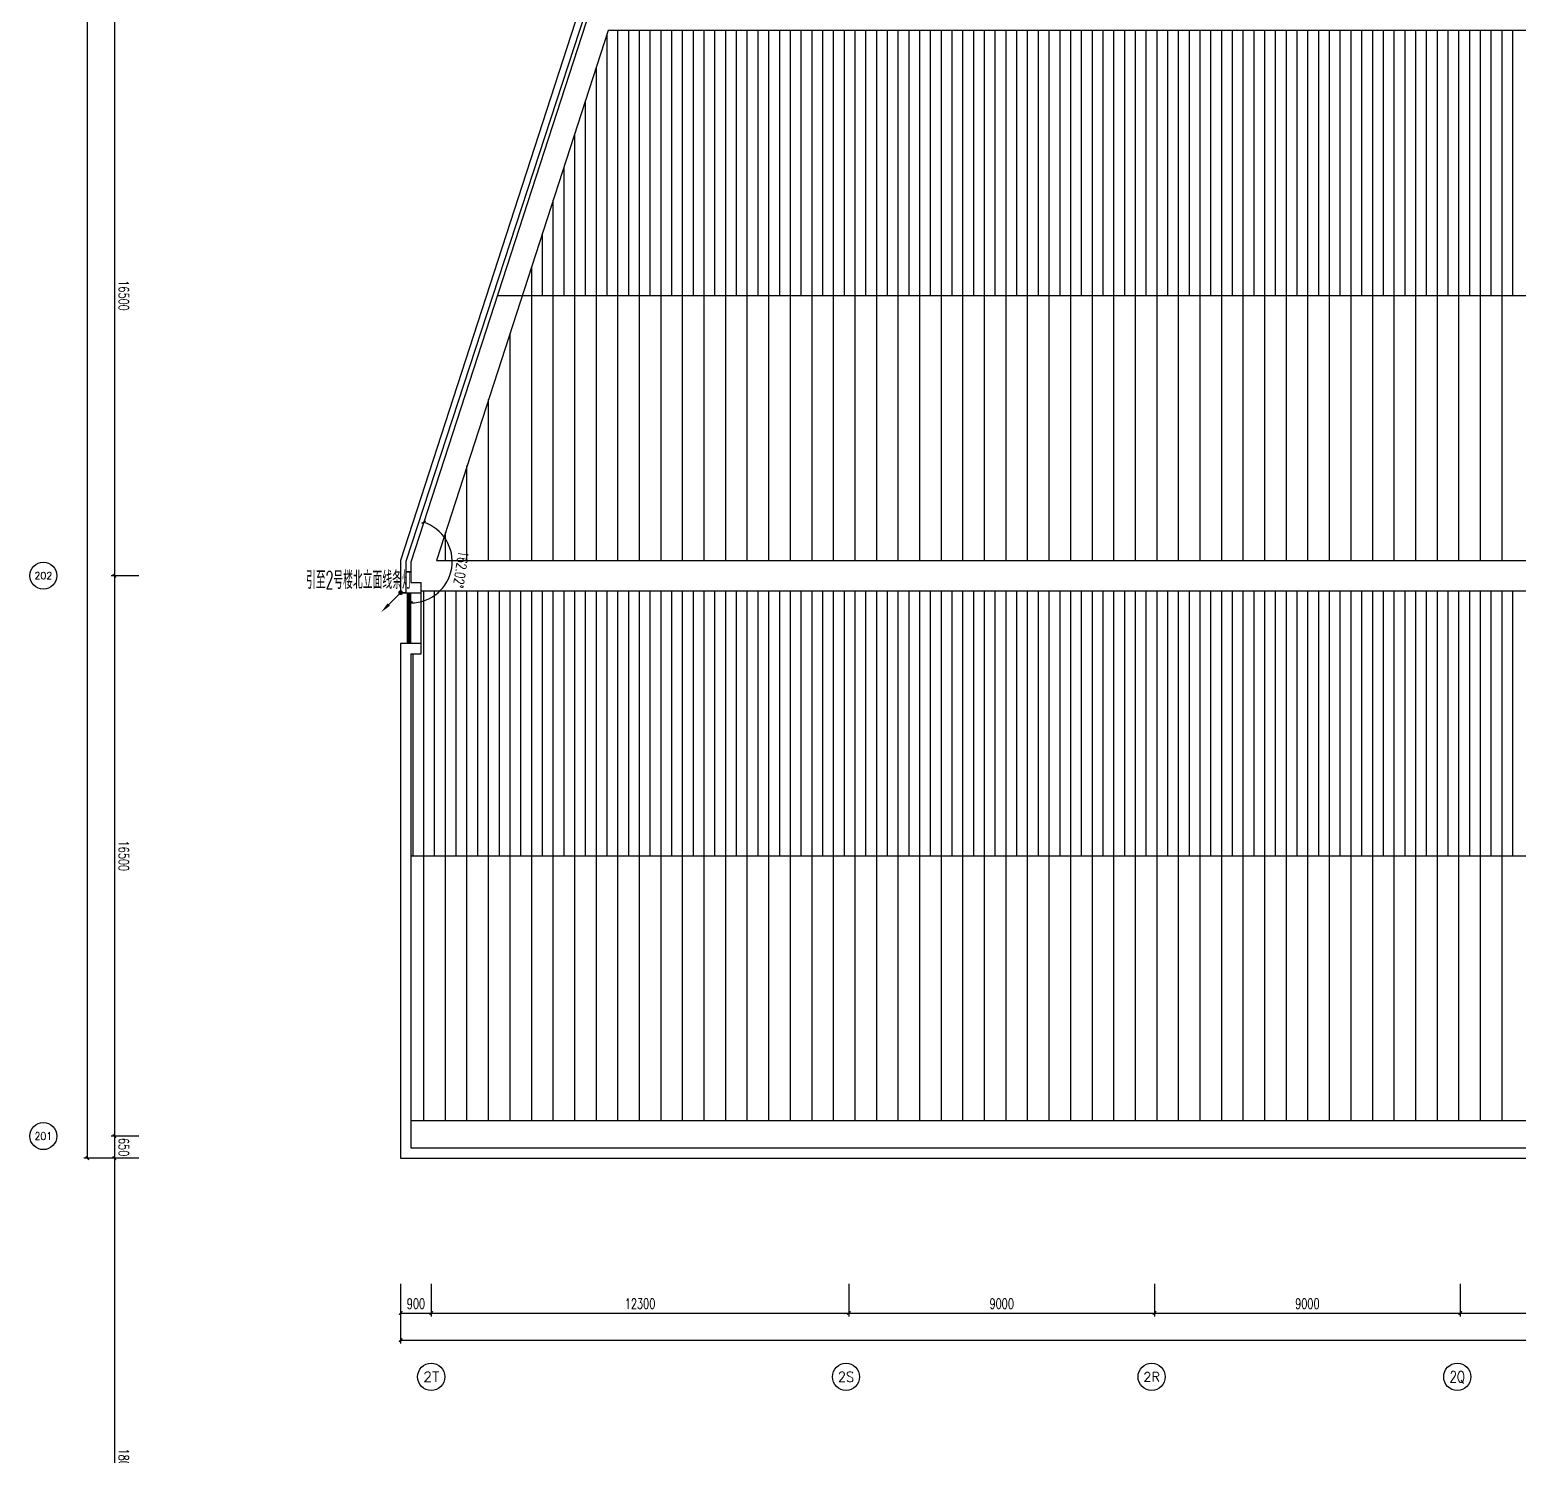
# Model space of a CAD drawing. Extents: x -474411 to 577939, y 0 to 1014176.
# Drawn here: x 203025 to 246856, y 630673 to 672646 of the extents above; entities that cross this region are included whole.
import ezdxf
from ezdxf.enums import TextEntityAlignment as Align

# ---------------------------------------------------------------- set-up
doc = ezdxf.new("R2010")
doc.units = 0
doc.header["$LTSCALE"] = 1000
doc.header["$MEASUREMENT"] = 0
doc.layers.get('Defpoints').update_dxf_attribs({"color": 210})
doc.layers.add('.灯具', color=3, linetype='Continuous', lineweight=25)
for name, color, linetype in [('A-AXIS-D', 1, 'Continuous'), ('A-AXIS-SYMB', 3, 'Continuous'), ('A-HATCH-2', 251, 'Continuous'), ('A-LIN-V', 9, 'Continuous'), ('A-SFCE', 30, 'Continuous'), ('A-WINDOW', 140, 'Continuous'), ('LWIRE', 4, 'Continuous'), ('PUB_TEXT', 7, 'Continuous'), ('照明-灯具', 3, 'Continuous')]:
    doc.layers.add(name, color=color, linetype=linetype)
doc.styles.add('_TCH_AXIS', font='COMPLEX', dxfattribs={"bigfont": 'GBCBIG'})
doc.styles.add('_TCH_DIM_T3', font='SIMPLEX', dxfattribs={"width": 0.705882, "bigfont": 'GBCBIG'})
doc.styles.add('_TEL_DIM', font='SIMPLEX', dxfattribs={"width": 0.8, "height": 3.5, "bigfont": 'HZTXT'})
doc.styles.get("Standard").update_dxf_attribs({"font": 'gbenor.shx', "bigfont": 'gbcbig.shx'})
doc.dimstyles.new('_TCH_ARCH&&100', dxfattribs={"dimtxt": 297.5, "dimasz": 100, "dimexe": 100, "dimexo": 100, "dimgap": 126.25, "dimtad": 1, "dimdec": 0, "dimzin": 0, "dimdsep": 46, "dimtxsty": '_TCH_DIM_T3', "dimblk": 'ARCHTICK', "dimcen": 0.09, "dimclrt": 7, "dimazin": 2, "dimtfac": 1, "dimtdec": 0, "dimtix": 1, "dimtmove": 2, "dimatfit": 3, "dimfxl": 0, "dimtolj": 1, "dimtzin": 0, "dimarcsym": 0})

# ---------------------------------------------------------------- blocks, each defined once
blk = doc.blocks.new('_ArchTick')
at = {"color": 0, "linetype": 'ByBlock', "const_width": 0.4}
blk.add_lwpolyline([(-0.5, -0.5), (0.5, 0.5)], dxfattribs=at)
blk = doc.blocks.new('*D725')
at = {"layer": 'A-AXIS-D', "color": 0, "lineweight": -2}
for p, q in [((206240, 639420), (205417, 639420)), ((205517, 639420), (205517, 621420)), ((206240, 621420), (205417, 621420))]:
    blk.add_line(p, q, dxfattribs=at)
at = {"layer": 'Defpoints', "color": 0}
for p in [(206340, 639420), (205517, 621420), (206340, 621420)]:
    blk.add_point(p, dxfattribs=at)
at = {"layer": 'A-AXIS-D', "color": 0, "lineweight": -2, "xscale": 100, "yscale": 100, "zscale": 100}
for p, rotation in [((205517, 639420), 90), ((205517, 621420), 270)]:
    blk.add_blockref('_ArchTick', p, dxfattribs=dict(at, rotation=rotation))
at = {"layer": 'A-AXIS-D', "color": 7, "insert": (205792, 630420), "char_height": 297.5, "attachment_point": 5, "rotation": 270, "style": '_TCH_DIM_T3'}
blk.add_mtext('\\A1;18000', dxfattribs=at)
blk = doc.blocks.new('*D726')
at = {"layer": 'A-AXIS-D', "color": 0, "lineweight": -2}
for p, q in [((206240, 640070), (205417, 640070)), ((205517, 640070), (205517, 639420)), ((206240, 639420), (205417, 639420))]:
    blk.add_line(p, q, dxfattribs=at)
at = {"layer": 'Defpoints', "color": 0}
for p in [(206340, 640070), (205517, 639420), (206340, 639420)]:
    blk.add_point(p, dxfattribs=at)
at = {"layer": 'A-AXIS-D', "color": 0, "lineweight": -2, "xscale": 100, "yscale": 100, "zscale": 100}
for p, rotation in [((205517, 640070), 90), ((205517, 639420), 270)]:
    blk.add_blockref('_ArchTick', p, dxfattribs=dict(at, rotation=rotation))
at = {"layer": 'A-AXIS-D', "color": 7, "insert": (205792, 639745), "char_height": 297.5, "attachment_point": 5, "rotation": 270, "style": '_TCH_DIM_T3'}
blk.add_mtext('\\A1;650', dxfattribs=at)
blk = doc.blocks.new('*D737')
at = {"layer": 'A-AXIS-D', "color": 0, "lineweight": -2}
for p, q in [((206240, 656570), (205417, 656570)), ((205517, 656570), (205517, 640070)), ((206240, 640070), (205417, 640070))]:
    blk.add_line(p, q, dxfattribs=at)
at = {"layer": 'Defpoints', "color": 0}
for p in [(206340, 656570), (205517, 640070), (206340, 640070)]:
    blk.add_point(p, dxfattribs=at)
at = {"layer": 'A-AXIS-D', "color": 0, "lineweight": -2, "xscale": 100, "yscale": 100, "zscale": 100}
for p, rotation in [((205517, 656570), 90), ((205517, 640070), 270)]:
    blk.add_blockref('_ArchTick', p, dxfattribs=dict(at, rotation=rotation))
at = {"layer": 'A-AXIS-D', "color": 7, "insert": (205792, 648320), "char_height": 297.5, "attachment_point": 5, "rotation": 270, "style": '_TCH_DIM_T3'}
blk.add_mtext('\\A1;16500', dxfattribs=at)
blk = doc.blocks.new('*D738')
at = {"layer": 'A-AXIS-D', "color": 0, "lineweight": -2}
for p, q in [((206240, 673070), (205417, 673070)), ((205517, 673070), (205517, 656570)), ((206240, 656570), (205417, 656570))]:
    blk.add_line(p, q, dxfattribs=at)
at = {"layer": 'Defpoints', "color": 0}
for p in [(206340, 673070), (205517, 656570), (206340, 656570)]:
    blk.add_point(p, dxfattribs=at)
at = {"layer": 'A-AXIS-D', "color": 0, "lineweight": -2, "xscale": 100, "yscale": 100, "zscale": 100}
for p, rotation in [((205517, 673070), 90), ((205517, 656570), 270)]:
    blk.add_blockref('_ArchTick', p, dxfattribs=dict(at, rotation=rotation))
at = {"layer": 'A-AXIS-D', "color": 7, "insert": (205792, 664820), "char_height": 297.5, "attachment_point": 5, "rotation": 270, "style": '_TCH_DIM_T3'}
blk.add_mtext('\\A1;16500', dxfattribs=at)
blk = doc.blocks.new('*D815')
at = {"layer": 'A-AXIS-D', "color": 0, "lineweight": -2}
for p, q in [((213946, 635720), (213946, 634760)), ((214846, 635720), (214846, 634760)), ((213946, 634860), (214846, 634860))]:
    blk.add_line(p, q, dxfattribs=at)
at = {"layer": 'Defpoints', "color": 0}
for p in [(213946, 635820), (214846, 635820), (214846, 634860)]:
    blk.add_point(p, dxfattribs=at)
at = {"layer": 'A-AXIS-D', "color": 0, "lineweight": -2, "xscale": 100, "yscale": 100, "zscale": 100, "rotation": 180}
blk.add_blockref('_ArchTick', (213946, 634860), dxfattribs=at)
at = {"layer": 'A-AXIS-D', "color": 0, "lineweight": -2, "xscale": 100, "yscale": 100, "zscale": 100}
blk.add_blockref('_ArchTick', (214846, 634860), dxfattribs=at)
at = {"layer": 'A-AXIS-D', "color": 7, "insert": (214396, 635135), "char_height": 297.5, "attachment_point": 5, "style": '_TCH_DIM_T3'}
blk.add_mtext('\\A1;900', dxfattribs=at)
blk = doc.blocks.new('*D816')
at = {"layer": 'A-AXIS-D', "color": 0, "lineweight": -2}
for p, q in [((214846, 635720), (214846, 634760)), ((227146, 635720), (227146, 634760)), ((214846, 634860), (227146, 634860))]:
    blk.add_line(p, q, dxfattribs=at)
at = {"layer": 'Defpoints', "color": 0}
for p in [(214846, 635820), (227146, 635820), (227146, 634860)]:
    blk.add_point(p, dxfattribs=at)
at = {"layer": 'A-AXIS-D', "color": 0, "lineweight": -2, "xscale": 100, "yscale": 100, "zscale": 100, "rotation": 180}
blk.add_blockref('_ArchTick', (214846, 634860), dxfattribs=at)
at = {"layer": 'A-AXIS-D', "color": 0, "lineweight": -2, "xscale": 100, "yscale": 100, "zscale": 100}
blk.add_blockref('_ArchTick', (227146, 634860), dxfattribs=at)
at = {"layer": 'A-AXIS-D', "color": 7, "insert": (220996, 635135), "char_height": 297.5, "attachment_point": 5, "style": '_TCH_DIM_T3'}
blk.add_mtext('\\A1;12300', dxfattribs=at)
blk = doc.blocks.new('*D817')
at = {"layer": 'A-AXIS-D', "color": 0, "lineweight": -2}
for p, q in [((227146, 635720), (227146, 634760)), ((236146, 635720), (236146, 634760)), ((227146, 634860), (236146, 634860))]:
    blk.add_line(p, q, dxfattribs=at)
at = {"layer": 'Defpoints', "color": 0}
for p in [(227146, 635820), (236146, 635820), (236146, 634860)]:
    blk.add_point(p, dxfattribs=at)
at = {"layer": 'A-AXIS-D', "color": 0, "lineweight": -2, "xscale": 100, "yscale": 100, "zscale": 100, "rotation": 180}
blk.add_blockref('_ArchTick', (227146, 634860), dxfattribs=at)
at = {"layer": 'A-AXIS-D', "color": 0, "lineweight": -2, "xscale": 100, "yscale": 100, "zscale": 100}
blk.add_blockref('_ArchTick', (236146, 634860), dxfattribs=at)
at = {"layer": 'A-AXIS-D', "color": 7, "insert": (231646, 635135), "char_height": 297.5, "attachment_point": 5, "style": '_TCH_DIM_T3'}
blk.add_mtext('\\A1;9000', dxfattribs=at)
blk = doc.blocks.new('*D818')
at = {"layer": 'A-AXIS-D', "color": 0, "lineweight": -2}
for p, q in [((236146, 635720), (236146, 634760)), ((245146, 635720), (245146, 634760)), ((236146, 634860), (245146, 634860))]:
    blk.add_line(p, q, dxfattribs=at)
at = {"layer": 'Defpoints', "color": 0}
for p in [(236146, 635820), (245146, 635820), (245146, 634860)]:
    blk.add_point(p, dxfattribs=at)
at = {"layer": 'A-AXIS-D', "color": 0, "lineweight": -2, "xscale": 100, "yscale": 100, "zscale": 100, "rotation": 180}
blk.add_blockref('_ArchTick', (236146, 634860), dxfattribs=at)
at = {"layer": 'A-AXIS-D', "color": 0, "lineweight": -2, "xscale": 100, "yscale": 100, "zscale": 100}
blk.add_blockref('_ArchTick', (245146, 634860), dxfattribs=at)
at = {"layer": 'A-AXIS-D', "color": 7, "insert": (240646, 635135), "char_height": 297.5, "attachment_point": 5, "style": '_TCH_DIM_T3'}
blk.add_mtext('\\A1;9000', dxfattribs=at)
blk = doc.blocks.new('*D819')
at = {"layer": 'A-AXIS-D', "color": 0, "lineweight": -2}
for p, q in [((245146, 635720), (245146, 634760)), ((254146, 635720), (254146, 634760)), ((245146, 634860), (254146, 634860))]:
    blk.add_line(p, q, dxfattribs=at)
at = {"layer": 'Defpoints', "color": 0}
for p in [(245146, 635820), (254146, 635820), (254146, 634860)]:
    blk.add_point(p, dxfattribs=at)
at = {"layer": 'A-AXIS-D', "color": 0, "lineweight": -2, "xscale": 100, "yscale": 100, "zscale": 100, "rotation": 180}
blk.add_blockref('_ArchTick', (245146, 634860), dxfattribs=at)
at = {"layer": 'A-AXIS-D', "color": 0, "lineweight": -2, "xscale": 100, "yscale": 100, "zscale": 100}
blk.add_blockref('_ArchTick', (254146, 634860), dxfattribs=at)
at = {"layer": 'A-AXIS-D', "color": 7, "insert": (249646, 635135), "char_height": 297.5, "attachment_point": 5, "style": '_TCH_DIM_T3'}
blk.add_mtext('\\A1;9000', dxfattribs=at)
blk = doc.blocks.new('*D863')
at = {"layer": 'A-AXIS-D', "color": 0, "lineweight": -2}
for p, q in [((213946, 635620), (213946, 633960)), ((371946, 635620), (371946, 633960)), ((213946, 634060), (371946, 634060))]:
    blk.add_line(p, q, dxfattribs=at)
at = {"layer": 'Defpoints', "color": 0}
for p in [(213946, 635720), (371946, 635720), (371946, 634060)]:
    blk.add_point(p, dxfattribs=at)
at = {"layer": 'A-AXIS-D', "color": 0, "lineweight": -2, "xscale": 100, "yscale": 100, "zscale": 100, "rotation": 180}
blk.add_blockref('_ArchTick', (213946, 634060), dxfattribs=at)
at = {"layer": 'A-AXIS-D', "color": 0, "lineweight": -2, "xscale": 100, "yscale": 100, "zscale": 100}
blk.add_blockref('_ArchTick', (371946, 634060), dxfattribs=at)
at = {"layer": 'A-AXIS-D', "color": 7, "insert": (292946, 634335), "char_height": 297.5, "attachment_point": 5, "style": '_TCH_DIM_T3'}
blk.add_mtext('\\A1;158000', dxfattribs=at)
blk = doc.blocks.new('*D943')
at = {"layer": 'A-AXIS-D', "color": 0, "lineweight": -2}
for p, q in [((206140, 723220), (204617, 723220)), ((204717, 723220), (204717, 639420)), ((206140, 639420), (204617, 639420))]:
    blk.add_line(p, q, dxfattribs=at)
at = {"layer": 'Defpoints', "color": 0}
for p in [(206240, 723220), (204717, 639420), (206240, 639420)]:
    blk.add_point(p, dxfattribs=at)
at = {"layer": 'A-AXIS-D', "color": 0, "lineweight": -2, "xscale": 100, "yscale": 100, "zscale": 100}
for p, rotation in [((204717, 723220), 90), ((204717, 639420), 270)]:
    blk.add_blockref('_ArchTick', p, dxfattribs=dict(at, rotation=rotation))
at = {"layer": 'A-AXIS-D', "color": 7, "insert": (204992, 681320), "char_height": 297.5, "attachment_point": 5, "rotation": 270, "style": '_TCH_DIM_T3'}
blk.add_mtext('\\A1;83800', dxfattribs=at)
blk = doc.blocks.new('*D962')
at = {"layer": 'A-AXIS-D', "color": 0, "lineweight": -2}
for p, q in [((214652, 658239), (214652, 658239)), ((214246, 655668), (214246, 655668))]:
    blk.add_line(p, q, dxfattribs=at)
blk.add_arc((214246, 656986), 1218, 270, 72.0237, dxfattribs=at)
at = {"layer": 'Defpoints', "color": 0}
for p in [(214622, 658144), (214246, 656986), (215231, 656270), (214246, 655768)]:
    blk.add_point(p, dxfattribs=at)
at = {"layer": 'A-AXIS-D', "color": 0, "lineweight": -2, "xscale": 100, "yscale": 100, "zscale": 100}
for p, rotation in [((214622, 658144), 162.0237134182034), ((214246, 655768), 180.0000000000002)]:
    blk.add_blockref('_ArchTick', p, dxfattribs=dict(at, rotation=rotation))
at = {"layer": 'A-AXIS-D', "color": 7, "insert": (215720, 656753), "char_height": 297.5, "attachment_point": 5, "rotation": 261.0119, "style": '_TCH_DIM_T3'}
blk.add_mtext('\\A1;162.02°', dxfattribs=at)
blk = doc.blocks.new('$TelecSys$00000080')
for p, q in [((-0.7, -0.7), (0, 0)), ((0.104, 0.104), (0.104, 0.104)), ((-0.104, -0.104), (-0.104, -0.104))]:
    blk.add_line(p, q)
at = {"const_width": 0.142}
blk.add_lwpolyline([(0.071, 0, 1), (-0.071, 0, 1)], format="xyb", close=True, dxfattribs=at)
blk.add_solid([(-0.63, -0.77), (-0.77, -0.63), (-1.15, -1.15)])
at = {"width": 0.8, "flags": 9}
blk.add_attdef('A', (0, 0), '', height=0.00002, rotation=180, dxfattribs=at)

msp = doc.modelspace()

# ---------------------------------------------------------------- linework, layer by layer
at = {"layer": 'A-AXIS-D', "color": 8}
for centre in [(203424.6, 656571.1), (203424.6, 640071.1), (214845.8, 632981.1), (227060.9, 632981.1), (236060.9, 632981.1), (245060.9, 632981.1)]:
    msp.add_circle(centre, 400, dxfattribs=at)
at = {"layer": 'A-AXIS-SYMB', "color": 8}
for start, end in [(144.71347, 324.71347), (324.71347, 144.71347)]:
    msp.add_arc((214213.5, 655690), 20, start, end, dxfattribs=at)
at = {"layer": 'A-HATCH-2', "color": 8, "linetype": 'Continuous'}
for p, q in [((220027.5, 664820), (220027.5, 672524.9)), ((220345, 664820), (220345, 672620)), ((220662.5, 664820), (220662.5, 672620)), ((220980, 664820), (220980, 672620)), ((221297.5, 664820), (221297.5, 672620)), ((221615, 664820), (221615, 672620)), ((221932.5, 664820), (221932.5, 672620)), ((222250, 664820), (222250, 672620)), ((222567.5, 664820), (222567.5, 672620)), ((222885, 664820), (222885, 672620)), ((223202.5, 664820), (223202.5, 672620)), ((223520, 664820), (223520, 672620)), ((223837.5, 664820), (223837.5, 672620)), ((224155, 664820), (224155, 672620)), ((224472.5, 664820), (224472.5, 672620)), ((224790, 664820), (224790, 672620)), ((225107.5, 664820), (225107.5, 672620)), ((225425, 664820), (225425, 672620)), ((225742.5, 664820), (225742.5, 672620)), ((226060, 664820), (226060, 672620)), ((226377.5, 664820), (226377.5, 672620)), ((226695, 664820), (226695, 672620)), ((227012.5, 664820), (227012.5, 672620)), ((227330, 664820), (227330, 672620)), ((227647.5, 664820), (227647.5, 672620)), ((227965, 664820), (227965, 672620)), ((228282.5, 664820), (228282.5, 672620)), ((228600, 664820), (228600, 672620)), ((228917.5, 664820), (228917.5, 672620)), ((229235, 664820), (229235, 672620)), ((229552.5, 664820), (229552.5, 672620)), ((229870, 664820), (229870, 672620)), ((230187.5, 664820), (230187.5, 672620)), ((230505, 664820), (230505, 672620)), ((230822.5, 664820), (230822.5, 672620)), ((231140, 664820), (231140, 672620)), ((231457.5, 664820), (231457.5, 672620)), ((231775, 664820), (231775, 672620)), ((232092.5, 664820), (232092.5, 672620)), ((232410, 664820), (232410, 672620)), ((232727.5, 664820), (232727.5, 672620)), ((233045, 664820), (233045, 672620)), ((233362.5, 664820), (233362.5, 672620)), ((233680, 664820), (233680, 672620)), ((233997.5, 664820), (233997.5, 672620)), ((234315, 664820), (234315, 672620)), ((234632.5, 664820), (234632.5, 672620)), ((234950, 664820), (234950, 672620)), ((235267.5, 664820), (235267.5, 672620)), ((235585, 664820), (235585, 672620)), ((235902.5, 664820), (235902.5, 672620)), ((236220, 664820), (236220, 672620)), ((236537.5, 664820), (236537.5, 672620)), ((236855, 664820), (236855, 672620)), ((237172.5, 664820), (237172.5, 672620)), ((237490, 664820), (237490, 672620)), ((237807.5, 664820), (237807.5, 672620)), ((238125, 664820), (238125, 672620)), ((238442.5, 664820), (238442.5, 672620)), ((238760, 664820), (238760, 672620)), ((239077.5, 664820), (239077.5, 672620)), ((239395, 664820), (239395, 672620)), ((239712.5, 664820), (239712.5, 672620)), ((240030, 664820), (240030, 672620)), ((240347.5, 664820), (240347.5, 672620)), ((240665, 664820), (240665, 672620)), ((240982.5, 664820), (240982.5, 672620)), ((241300, 664820), (241300, 672620)), ((241617.5, 664820), (241617.5, 672620)), ((241935, 664820), (241935, 672620)), ((242252.5, 664820), (242252.5, 672620)), ((242570, 664820), (242570, 672620)), ((242887.5, 664820), (242887.5, 672620)), ((243205, 664820), (243205, 672620)), ((243522.5, 664820), (243522.5, 672620)), ((243840, 664820), (243840, 672620)), ((244157.5, 664820), (244157.5, 672620)), ((244475, 664820), (244475, 672620)), ((244792.5, 664820), (244792.5, 672620)), ((245110, 664820), (245110, 672620)), ((245427.5, 664820), (245427.5, 672620)), ((245745, 664820), (245745, 672620)), ((246062.5, 664820), (246062.5, 672620)), ((246380, 664820), (246380, 672620)), ((246697.5, 664820), (246697.5, 672620)), ((219710, 664820), (219710, 671546.2)), ((219392.5, 664820), (219392.5, 670567.4)), ((219075, 664820), (219075, 669588.6)), ((218757.5, 664820), (218757.5, 668609.8)), ((218440, 664820), (218440, 667631)), ((218122.5, 664820), (218122.5, 666652.3)), ((217805, 664820), (217805, 665673.5)), ((217805, 657020), (217805, 664820)), ((218440, 657020), (218440, 664820)), ((219075, 657020), (219075, 664820)), ((219710, 657020), (219710, 664820)), ((220345, 657020), (220345, 664820)), ((220980, 657020), (220980, 664820)), ((221615, 657020), (221615, 664820)), ((222250, 657020), (222250, 664820)), ((222885, 657020), (222885, 664820)), ((223520, 657020), (223520, 664820)), ((224155, 657020), (224155, 664820)), ((224790, 657020), (224790, 664820)), ((225425, 657020), (225425, 664820)), ((226060, 657020), (226060, 664820)), ((226695, 657020), (226695, 664820)), ((227330, 657020), (227330, 664820)), ((227965, 657020), (227965, 664820)), ((228600, 657020), (228600, 664820)), ((229235, 657020), (229235, 664820)), ((229870, 657020), (229870, 664820)), ((230505, 657020), (230505, 664820)), ((231140, 657020), (231140, 664820)), ((231775, 657020), (231775, 664820)), ((232410, 657020), (232410, 664820)), ((233045, 657020), (233045, 664820)), ((233680, 657020), (233680, 664820)), ((234315, 657020), (234315, 664820)), ((234950, 657020), (234950, 664820)), ((235585, 657020), (235585, 664820)), ((236220, 657020), (236220, 664820)), ((236855, 657020), (236855, 664820)), ((237490, 657020), (237490, 664820)), ((238125, 657020), (238125, 664820)), ((238760, 657020), (238760, 664820)), ((239395, 657020), (239395, 664820)), ((240030, 657020), (240030, 664820)), ((240665, 657020), (240665, 664820)), ((241300, 657020), (241300, 664820)), ((241935, 657020), (241935, 664820)), ((242570, 657020), (242570, 664820)), ((243205, 657020), (243205, 664820)), ((243840, 657020), (243840, 664820)), ((244475, 657020), (244475, 664820)), ((245110, 657020), (245110, 664820)), ((245745, 657020), (245745, 664820)), ((246380, 657020), (246380, 664820)), ((217170, 657020), (217170, 663715.9)), ((216535, 657020), (216535, 661758.4)), ((215900, 657020), (215900, 659800.8)), ((215265, 657020), (215265, 657843.3)), ((214630, 648344.6), (214630, 656120)), ((214947.5, 648344.3), (214947.5, 656120)), ((215265, 648343.9), (215265, 656120)), ((215582.5, 648343.6), (215582.5, 656120)), ((215900, 648343.2), (215900, 656120)), ((216217.5, 648342.9), (216217.5, 656120)), ((216535, 648342.6), (216535, 656120)), ((216852.5, 648342.2), (216852.5, 656120)), ((217170, 648341.9), (217170, 656120)), ((217487.5, 648341.5), (217487.5, 656120)), ((217805, 648341.2), (217805, 656120)), ((218122.5, 648340.8), (218122.5, 656120)), ((218440, 648340.5), (218440, 656120)), ((218757.5, 648340.2), (218757.5, 656120)), ((219075, 648339.8), (219075, 656120)), ((219392.5, 648339.5), (219392.5, 656120)), ((219710, 648339.1), (219710, 656120)), ((220027.5, 648338.8), (220027.5, 656120)), ((220345, 648338.5), (220345, 656120)), ((220662.5, 648338.1), (220662.5, 656120)), ((220980, 648337.8), (220980, 656120)), ((221297.5, 648337.4), (221297.5, 656120)), ((221615, 648337.1), (221615, 656120)), ((221932.5, 648336.8), (221932.5, 656120)), ((222250, 648336.4), (222250, 656120)), ((222567.5, 648336.1), (222567.5, 656120)), ((222885, 648335.7), (222885, 656120)), ((223202.5, 648335.4), (223202.5, 656120)), ((223520, 648335.1), (223520, 656120)), ((223837.5, 648334.7), (223837.5, 656120)), ((224155, 648334.4), (224155, 656120)), ((224472.5, 648334), (224472.5, 656120)), ((224790, 648333.7), (224790, 656120)), ((225107.5, 648333.4), (225107.5, 656120)), ((225425, 648333), (225425, 656120)), ((225742.5, 648332.7), (225742.5, 656120)), ((226060, 648332.3), (226060, 656120)), ((226377.5, 648332), (226377.5, 656120)), ((226695, 648331.7), (226695, 656120)), ((227012.5, 648331.3), (227012.5, 656120)), ((227330, 648331), (227330, 656120)), ((227647.5, 648330.6), (227647.5, 656120)), ((227965, 648330.3), (227965, 656120)), ((228282.5, 648330), (228282.5, 656120)), ((228600, 648329.6), (228600, 656120)), ((228917.5, 648329.3), (228917.5, 656120)), ((229235, 648328.9), (229235, 656120)), ((229552.5, 648328.6), (229552.5, 656120)), ((229870, 648328.2), (229870, 656120)), ((230187.5, 648327.9), (230187.5, 656120)), ((230505, 648327.6), (230505, 656120)), ((230822.5, 648327.2), (230822.5, 656120)), ((231140, 648326.9), (231140, 656120)), ((231457.5, 648326.5), (231457.5, 656120)), ((231775, 648326.2), (231775, 656120)), ((232092.5, 648325.9), (232092.5, 656120)), ((232410, 648325.5), (232410, 656120)), ((232727.5, 648325.2), (232727.5, 656120)), ((233045, 648324.8), (233045, 656120)), ((233362.5, 648324.5), (233362.5, 656120)), ((233680, 648324.2), (233680, 656120)), ((233997.5, 648323.8), (233997.5, 656120)), ((234315, 648323.5), (234315, 656120)), ((234632.5, 648323.1), (234632.5, 656120)), ((234950, 648322.8), (234950, 656120)), ((235267.5, 648322.5), (235267.5, 656120)), ((235585, 648322.1), (235585, 656120)), ((235902.5, 648321.8), (235902.5, 656120)), ((236220, 648321.4), (236220, 656120)), ((236537.5, 648321.1), (236537.5, 656120)), ((236855, 648320.8), (236855, 656120)), ((237172.5, 648320.4), (237172.5, 656120)), ((237490, 648320.1), (237490, 656120)), ((237807.5, 648320), (237807.5, 656120)), ((238125, 648320), (238125, 656120)), ((238442.5, 648320), (238442.5, 656120)), ((238760, 648320), (238760, 656120)), ((239077.5, 648320), (239077.5, 656120)), ((239395, 648320), (239395, 656120)), ((239712.5, 648320), (239712.5, 656120)), ((240030, 648320), (240030, 656120)), ((240347.5, 648320), (240347.5, 656120)), ((240665, 648320), (240665, 656120)), ((240982.5, 648320), (240982.5, 656120)), ((241300, 648320), (241300, 656120)), ((241617.5, 648320), (241617.5, 656120)), ((241935, 648320), (241935, 656120)), ((242252.5, 648320), (242252.5, 656120)), ((242570, 648320), (242570, 656120)), ((242887.5, 648320), (242887.5, 656120)), ((243205, 648320), (243205, 656120)), ((243522.5, 648320), (243522.5, 656120)), ((243840, 648320), (243840, 656120)), ((244157.5, 648320), (244157.5, 656120)), ((244475, 648320), (244475, 656120)), ((244792.5, 648320), (244792.5, 656120)), ((245110, 648320), (245110, 656120)), ((245427.5, 648320), (245427.5, 656120)), ((245745, 648320), (245745, 656120)), ((246062.5, 648320), (246062.5, 656120)), ((246380, 648320), (246380, 656120)), ((246697.5, 648320), (246697.5, 656120)), ((214312.5, 648344.9), (214312.5, 654270)), ((214630, 640520), (214630, 648320)), ((215265, 640520), (215265, 648320)), ((215900, 640520), (215900, 648320)), ((216535, 640520), (216535, 648320)), ((217170, 640520), (217170, 648320)), ((217805, 640520), (217805, 648320)), ((218440, 640520), (218440, 648320)), ((219075, 640520), (219075, 648320)), ((219710, 640520), (219710, 648320)), ((220345, 640520), (220345, 648320)), ((220980, 640520), (220980, 648320)), ((221615, 640520), (221615, 648320)), ((222250, 640520), (222250, 648320)), ((222885, 640520), (222885, 648320)), ((223520, 640520), (223520, 648320)), ((224155, 640520), (224155, 648320)), ((224790, 640520), (224790, 648320)), ((225425, 640520), (225425, 648320)), ((226060, 640520), (226060, 648320)), ((226695, 640520), (226695, 648320)), ((227330, 640520), (227330, 648320)), ((227965, 640520), (227965, 648320)), ((228600, 640520), (228600, 648320)), ((229235, 640520), (229235, 648320)), ((229870, 640520), (229870, 648320)), ((230505, 640520), (230505, 648320)), ((231140, 640520), (231140, 648320)), ((231775, 640520), (231775, 648320)), ((232410, 640520), (232410, 648320)), ((233045, 640520), (233045, 648320)), ((233680, 640520), (233680, 648320)), ((234315, 640520), (234315, 648320)), ((234950, 640520), (234950, 648320)), ((235585, 640520), (235585, 648320)), ((236220, 640520), (236220, 648320)), ((236855, 640520), (236855, 648320)), ((237490, 640520), (237490, 648320)), ((238125, 640520), (238125, 648320)), ((238760, 640520), (238760, 648320)), ((239395, 640520), (239395, 648320)), ((240030, 640520), (240030, 648320)), ((240665, 640520), (240665, 648320)), ((241300, 640520), (241300, 648320)), ((241935, 640520), (241935, 648320)), ((242570, 640520), (242570, 648320)), ((243205, 640520), (243205, 648320)), ((243840, 640520), (243840, 648320)), ((244475, 640520), (244475, 648320)), ((245110, 640520), (245110, 648320)), ((245745, 640520), (245745, 648320)), ((246380, 640520), (246380, 648320))]:
    msp.add_line(p, q, dxfattribs=at)
at = {"layer": 'A-LIN-V', "color": 8}
for p, q in [((220058.3, 672620), (214997.9, 657020)), ((371645.8, 672620), (220058.3, 672620)), ((214997.9, 657020), (371645.8, 657020)), ((371645.8, 656120), (214545.8, 656120)), ((371645.8, 640520), (214245.8, 640520))]:
    msp.add_line(p, q, dxfattribs=at)
at = {"layer": 'A-SFCE', "color": 8}
for p, q in [((235420.9, 723220), (213945.8, 657017.5)), ((235639, 722920), (214245.8, 656970)), ((216792.2, 664820), (371645.8, 664820)), ((213945.8, 657017.5), (213945.8, 656070)), ((214245.8, 656970), (214245.8, 656370)), ((214245.8, 656370), (214545.8, 656370)), ((214545.8, 654270), (214545.8, 656370)), ((213945.8, 656070), (214545.8, 656070)), ((214245.8, 654570), (214245.8, 656070)), ((214545.8, 654570), (213945.8, 654570)), ((213945.8, 654570), (213945.8, 639420)), ((214245.8, 654270), (214245.8, 639720)), ((214245.8, 654270), (214545.8, 654270)), ((214245.8, 648320), (371645.8, 648320)), ((214245.8, 639720), (371645.8, 639720)), ((213945.8, 639420), (371945.8, 639420))]:
    msp.add_line(p, q, dxfattribs=at)
at = {"layer": 'A-WINDOW', "color": 8}
for p, q in [((214145.8, 654570.3), (214149, 656070)), ((214178.8, 654570.2), (214182, 656070)), ((214212.8, 654570.1), (214215.9, 656070))]:
    msp.add_line(p, q, dxfattribs=at)
at = {"layer": '照明-灯具', "color": 6, "ltscale": 500}
for points in [[(232849.3, 714320), (214098.3, 656991.1), (214098.3, 656070)], [(214098.3, 656070), (213945.8, 656070)]]:
    msp.add_lwpolyline(points, dxfattribs=at)

# ---------------------------------------------------------------- block references
at = {"layer": 'LWIRE', "color": 6, "ltscale": 500, "xscale": 500, "yscale": 500, "zscale": 500}
msp.add_blockref('$TelecSys$00000080', (213945.8, 656070), dxfattribs=at)

# ---------------------------------------------------------------- texts
at = {"layer": '.灯具', "color": 7, "linetype": 'ByBlock', "style": '_TEL_DIM', "width": 0.5}
msp.add_text('引至2号楼北立面线条灯', height=525, rotation=0.00525, dxfattribs=at).set_placement((211161.2, 656179.2))
at = {"layer": 'PUB_TEXT', "color": 8, "style": '_TCH_AXIS'}
for s, height, p, p2 in [('202', 202.97, (203163.7, 656469.6), (203685.6, 656469.6)), ('201', 220.59, (203167.3, 639960.8), (203682, 639960.8)), ('2T', 288.12, (214605.7, 632837.1), (215085.9, 632837.1)), ('2S', 294.28, (226822.7, 632834), (227299.1, 632834)), ('2R', 270.86, (235815.8, 632845.7), (236306, 632845.7))]:
    msp.add_text(s, height=height, dxfattribs=at).set_placement(p, p2, align=Align.FIT)
at = {"layer": 'PUB_TEXT', "color": 8, "style": '_TCH_AXIS', "width": 0.807692}
msp.add_text('2Q', height=327.87, dxfattribs=at).set_placement((244833.9, 632817.2), (245287.9, 632817.2), align=Align.FIT)

# ---------------------------------------------------------------- dimensions: what is measured, and where the dimension line sits
at = {"layer": 'A-AXIS-D', "color": 8}
for base, p1, p2, picture, middle in [((204717.4, 639420), (206239.6, 723220), (206239.6, 639420), '*D943', (204992.4, 681320)), ((205517.4, 656570), (206339.6, 673070), (206339.6, 656570), '*D738', (205792.4, 664820)), ((205517.4, 640070), (206339.6, 656570), (206339.6, 640070), '*D737', (205792.4, 648320)), ((205517.4, 639420), (206339.6, 640070), (206339.6, 639420), '*D726', (205792.4, 639745)), ((205517.4, 621420), (206339.6, 639420), (206339.6, 621420), '*D725', (205792.4, 630420))]:
    dim = msp.add_linear_dim(base=base, p1=p1, p2=p2, angle=270, dimstyle='_TCH_ARCH&&100', override={"dimgap": 0}, dxfattribs=at)
    dim.commit()
    dim.dimension.update_dxf_attribs({"geometry": picture, "text_midpoint": middle, "dimtype": 161, "text_rotation": 270})
dim = msp.add_angular_dim_3p(base=(215230.9, 656270.3), center=(214245.8, 656985.8), p1=(214245.8, 655768.3), p2=(214621.6, 658143.9), dimstyle='_TCH_ARCH&&100', override={"dimgap": 0}, dxfattribs=at)
dim.commit()
dim.dimension.update_dxf_attribs({"geometry": '*D962', "text_midpoint": (215720, 656752.6), "dimtype": 165, "text_rotation": 261.01186})
for base, p1, p2, picture, middle in [((214845.8, 634860), (213945.8, 635820), (214845.8, 635820), '*D815', (214395.8, 635135)), ((371945.8, 634060), (213945.8, 635720), (371945.8, 635720), '*D863', (292945.8, 634335)), ((227145.8, 634860), (214845.8, 635820), (227145.8, 635820), '*D816', (220995.8, 635135)), ((236145.8, 634860), (227145.8, 635820), (236145.8, 635820), '*D817', (231645.8, 635135)), ((245145.8, 634860), (236145.8, 635820), (245145.8, 635820), '*D818', (240645.8, 635135)), ((254145.8, 634860), (245145.8, 635820), (254145.8, 635820), '*D819', (249645.8, 635135))]:
    dim = msp.add_linear_dim(base=base, p1=p1, p2=p2, angle=0, dimstyle='_TCH_ARCH&&100', override={"dimgap": 0}, dxfattribs=at)
    dim.commit()
    dim.dimension.update_dxf_attribs({"geometry": picture, "text_midpoint": middle, "dimtype": 161})

doc.saveas('drawing.dxf')
